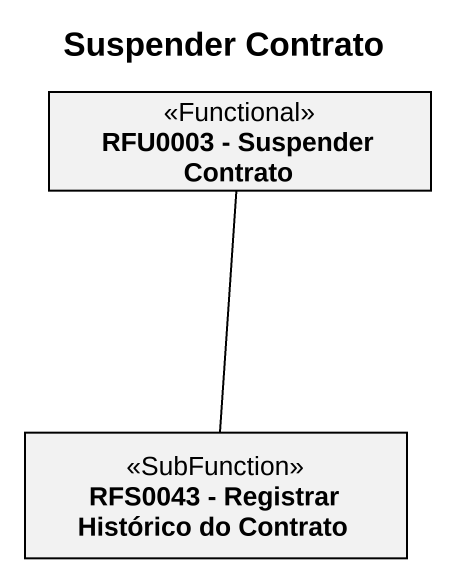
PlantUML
@startuml
title Suspender Contrato
hide circle
hide empty members
class "RFU0003 - Suspender Contrato" as RFU0003_Suspender_Contrato <<Functional>>
class "RFS0043 - Registrar Histórico do Contrato" as RFS0043_Registrar_Histórico <<SubFunction>>
RFS0043_Registrar_Histórico -up- RFU0003_Suspender_Contrato
@enduml
